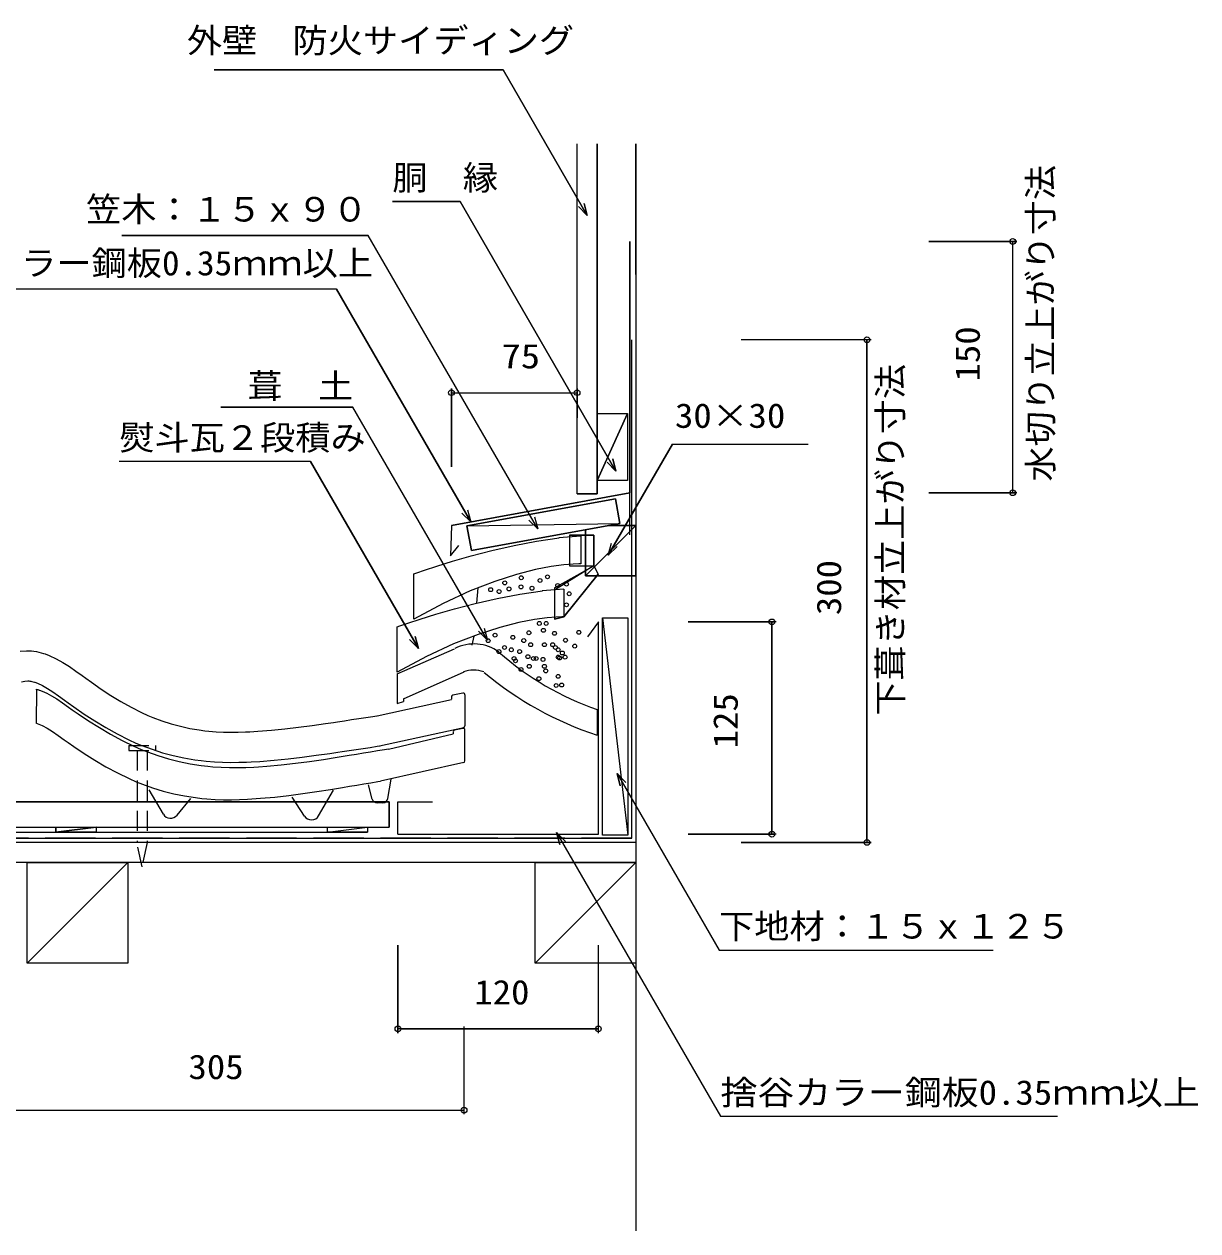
# Model space of a CAD drawing. Units: millimetres, scale not verified. Extents: x -643 to 726, y -387 to 397.
# Drawn here: x 26 to 726, y -323 to 397 of the extents above; entities that cross this region are included whole.
import ezdxf
from ezdxf.enums import TextEntityAlignment as Align

# ---------------------------------------------------------------- set-up
doc = ezdxf.new("R2010")
doc.units = ezdxf.units.MM
doc.header["$LTSCALE"] = 10
doc.linetypes.add('DASHED1', pattern=[1.8, 1.2, -0.6])
doc.linetypes.add('DASHED3', pattern=[4, 3, -1])
for name, color, linetype, lineweight in [('0-0_LAYER001', 4, 'Continuous', 18), ('0-1_LAYER003', 7, 'Continuous', 18), ('0-2_LAYER004', 2, 'Continuous', 18), ('0-3_LAYER005', 2, 'Continuous', 18), ('0-4_LAYER006', 2, 'Continuous', 18), ('0-5_LAYER007', 3, 'Continuous', 18)]:
    doc.layers.add(name, color=color, linetype=linetype, lineweight=lineweight)
doc.styles.add('ＭＳ ゴシック', font='')
doc.styles.get('ＭＳ ゴシック').set_extended_font_data('MS Gothic')

msp = doc.modelspace()

# ---------------------------------------------------------------- linework, layer by layer
at = {"layer": '0-0_LAYER001', "color": 2}
for p, q in [((618.53, 267.56), (566.03, 267.56)), ((616.03, 117.56), (616.03, 267.56)), ((531.58, 208.91), (454.08, 208.91)), ((529.08, 208.91), (529.08, -91.09)), ((281.18, 179.8), (281.18, 133.11)), ((281.18, 177.3), (356.18, 177.3)), ((356.18, 179.8), (356.18, 162.3)), ((618.53, 117.56), (566.03, 117.56)), ((296.98, 60.76), (296.08, 51.66)), ((368.85, 40.51), (362.29, 31.56)), ((371.38, 42.97), (386.38, -86.84)), ((371.38, 42.97), (386.38, 42.97)), ((474.89, 40.51), (422.39, 40.51)), ((472.39, -86.22), (472.39, 40.51)), ((294.58, 32.09), (293.3, 26.69)), ((474.89, -86.22), (422.39, -86.22)), ((531.58, -91.09), (454.08, -91.09)), ((249.27, -204.87), (249.27, -152.37)), ((368.85, -204.87), (368.85, -152.37)), ((288.73, -253.38), (288.73, -200.88)), ((368.85, -202.37), (249.27, -202.37)), ((-16.27, -250.88), (288.73, -250.88))]:
    msp.add_line(p, q, dxfattribs=at)
at = {"layer": '0-0_LAYER001'}
for p, q in [((358.3, 91.75), (345.33, 90.71)), ((348.3, 60.13), (335.33, 59.09)), ((248.81, 9.56), (283.05, 24.53)), ((248.81, 9.56), (248.81, -8.16)), ((252.54, -5.46), (288.73, 10.7)), ((33.29, 0.36), (33.33, 0.35)), ((33.33, 0.35), (33.91, 0.23)), ((33.66, 0.26), (33.48, -19.91)), ((33.91, 0.23), (34.57, 0.07)), ((34.57, 0.07), (35.36, -0.16)), ((35.36, -0.16), (35.54, -0.22)), ((35.54, -0.22), (37, -0.75)), ((37, -0.75), (39.83, -2.02)), ((39.83, -2.02), (42.7, -3.57)), ((42.7, -3.57), (45.82, -5.5)), ((45.82, -5.5), (49.19, -7.77)), ((236.82, -15.52), (281.32, -5.87)), ((248.81, -8.16), (252.53, -7.05)), ((252.54, -5.46), (252.54, -7.07)), ((281.28, -4.23), (281.28, -5.69)), ((288.07, -2.01), (282.07, -3.25)), ((289.28, -2.99), (289.28, -21.57)), ((49.19, -7.77), (52.81, -10.3)), ((52.81, -10.3), (55.04, -11.88)), ((55.04, -11.88), (58.58, -14.34)), ((58.58, -14.34), (64.77, -18.5)), ((368.11, -11.79), (368.11, -27.04)), ((33.32, -19.78), (34.07, -20.05)), ((34.07, -20.05), (37.04, -21.38)), ((37.04, -21.38), (40.02, -23)), ((64.77, -18.5), (71.18, -22.59)), ((40.02, -23), (43.22, -24.98)), ((43.22, -24.98), (46.64, -27.28)), ((46.64, -27.28), (50.28, -29.83)), ((71.18, -22.59), (77.81, -26.52)), ((77.81, -26.52), (84.71, -30.25)), ((288.53, -22.72), (238.36, -33.61)), ((243.57, -35.36), (282.24, -26.31)), ((282.24, -25.35), (282.24, -26.31)), ((288.06, -23.05), (283.02, -24.19)), ((289.28, -42.49), (289.28, -24.21)), ((50.28, -29.83), (52.51, -31.4)), ((52.51, -31.4), (56.03, -33.85)), ((56.03, -33.85), (62.18, -37.99)), ((84.71, -30.25), (91.78, -33.66)), ((91.78, -33.66), (96.14, -35.56)), ((96.14, -35.56), (99.83, -37.03)), ((237.09, -36.31), (241.28, -35.62)), ((241.28, -35.62), (243.7, -35.21)), ((62.18, -37.99), (68.54, -42.04)), ((68.54, -42.04), (75.12, -45.94)), ((99.83, -37.03), (105.99, -39.23)), ((105.99, -39.23), (112.36, -41.18)), ((112.36, -41.18), (118.82, -42.84)), ((118.82, -42.84), (125.37, -44.19)), ((188.18, -43.86), (196.59, -42.75)), ((196.59, -42.75), (204.89, -41.53)), ((204.89, -41.53), (213.1, -40.24)), ((213.1, -40.24), (217.83, -39.48)), ((217.83, -39.48), (220.28, -39.08)), ((220.28, -39.08), (224.49, -38.39)), ((224.49, -38.39), (228.69, -37.7)), ((228.69, -37.7), (232.89, -37.01)), ((232.89, -37.01), (237.09, -36.31)), ((75.12, -45.94), (81.94, -49.63)), ((81.94, -49.63), (88.93, -53.01)), ((125.37, -44.19), (131.88, -45.21)), ((131.88, -45.21), (135.81, -45.68)), ((135.81, -45.68), (138.86, -45.96)), ((138.86, -45.96), (143.82, -46.28)), ((143.82, -46.28), (148.79, -46.43)), ((148.79, -46.43), (153.69, -46.45)), ((153.69, -46.45), (158.52, -46.34)), ((158.52, -46.34), (163.24, -46.14)), ((163.24, -46.14), (166.04, -45.98)), ((166.04, -45.98), (171.11, -45.62)), ((171.11, -45.62), (179.67, -44.84)), ((179.67, -44.84), (188.18, -43.86)), ((288.5, -43.47), (238.91, -54.54)), ((88.93, -53.01), (93.23, -54.87)), ((93.23, -54.87), (96.85, -56.32)), ((96.85, -56.32), (102.94, -58.5)), ((216.28, -58.27), (220.48, -57.58)), ((220.48, -57.58), (224.69, -56.89)), ((224.69, -56.89), (228.88, -56.2)), ((228.88, -56.2), (233.08, -55.5)), ((233.98, -65.23), (231.74, -56.65)), ((233.08, -55.5), (237.27, -54.8)), ((237.27, -54.8), (238.88, -54.54)), ((243.28, -64.96), (245.22, -53.36)), ((109.37, -74.24), (100.84, -59.71)), ((102.94, -58.5), (109.22, -60.42)), ((109.22, -60.42), (115.59, -62.05)), ((115.59, -62.05), (122.04, -63.38)), ((122.04, -63.38), (128.47, -64.39)), ((128.47, -64.39), (132.34, -64.85)), ((162.23, -65.14), (167.26, -64.79)), ((167.26, -64.79), (175.78, -64.01)), ((175.78, -64.01), (184.25, -63.04)), ((184.25, -63.04), (192.63, -61.93)), ((193.48, -75.36), (186.16, -64.06)), ((192.63, -61.93), (200.91, -60.71)), ((200.91, -60.71), (209.1, -59.43)), ((201.99, -75.17), (210.93, -59.93)), ((209.1, -59.43), (213.83, -58.67)), ((213.83, -58.67), (216.28, -58.27)), ((117.54, -74.89), (125.84, -64.83)), ((132.34, -64.85), (135.34, -65.12)), ((135.34, -65.12), (140.23, -65.44)), ((140.23, -65.44), (145.14, -65.59)), ((145.14, -65.59), (149.99, -65.61)), ((149.99, -65.61), (154.77, -65.51)), ((154.77, -65.51), (159.46, -65.3)), ((159.46, -65.3), (162.23, -65.14)), ((240.33, -67.47), (236.91, -67.47))]:
    msp.add_line(p, q, dxfattribs=at)
at = {"layer": '0-0_LAYER001', "color": 2, "linetype": 'DASHED1'}
for p, q in [((93.67, -36.2), (93.67, -91.35)), ((99.67, -36.2), (99.67, -91.1)), ((96.62, -105.6), (93.67, -91.35)), ((99.67, -91.1), (96.62, -105.6))]:
    msp.add_line(p, q, dxfattribs=at)
at = {"layer": '0-0_LAYER001', "color": 2}
for points in [[(362.25, 283.05), (312.1, 369.92), (139.6, 369.92)], [(379.33, 130.55), (286.45, 291.44), (245.95, 291.44)], [(360.31, 290.29), (362.25, 283.05), (356.95, 288.35)], [(332.66, 95.98), (231.56, 271.11), (84.56, 271.11)], [(292.78, 100.19), (212.64, 239.01), (-21.36, 239.01)], [(302.7, 29.62), (222.4, 168.71), (143.6, 168.71)], [(377.39, 137.8), (379.33, 130.55), (374.03, 135.86)], [(261.52, 24.65), (197.08, 136.26), (83.08, 136.26)], [(290.84, 107.44), (292.78, 100.19), (287.48, 105.5)], [(330.72, 103.23), (332.66, 95.98), (327.36, 101.29)], [(351.6, 92.27), (351.6, 73.91), (365.69, 73.91)], [(351.6, 92.27), (366.24, 92.27), (366.24, 73.91)], [(342.63, 60.79), (366.24, 73.91), (368.72, 69.08)], [(342.63, 60.79), (342.63, 42.15), (348.3, 43.49), (368.72, 69.08)], [(300.76, 36.86), (302.7, 29.62), (297.4, 34.92)], [(259.58, 31.89), (261.52, 24.65), (256.22, 29.95)], [(381.92, -57.24), (379.98, -49.99), (385.28, -55.29)], [(379.98, -49.99), (440.83, -155.38), (604.33, -155.38)], [(345.88, -92.44), (343.94, -85.2), (349.24, -90.5)], [(343.94, -85.2), (441.71, -254.54), (642.71, -254.54)]]:
    msp.add_lwpolyline(points, dxfattribs=at)
at = {"layer": '0-0_LAYER001'}
for points in [[(358.3, 91.75), (358.3, 91.28), (358.3, 90.02), (358.3, 88.16), (358.3, 85.89), (358.3, 83.43), (358.3, 80.97), (358.3, 78.71), (358.3, 76.84), (358.3, 75.58), (358.3, 75.11), (357.15, 75.13), (353.77, 75.04), (348.27, 74.59), (340.75, 73.57), (331.31, 71.73), (320.04, 68.84), (307.06, 64.68), (292.46, 59), (276.34, 51.57), (258.81, 42.17), (258.81, 42.93), (258.81, 44.99), (258.81, 48.02), (258.81, 51.7), (258.81, 55.71), (258.81, 59.71), (258.81, 63.4), (258.81, 66.43), (258.81, 68.49), (258.81, 69.24), (260.48, 69.83), (265.18, 71.43), (272.47, 73.8), (281.9, 76.7), (293.02, 79.88), (305.38, 83.12), (318.54, 86.17), (332.04, 88.78), (345.44, 90.72)], [(348.3, 60.13), (348.3, 59.66), (348.3, 58.4), (348.3, 56.54), (348.3, 54.27), (348.3, 51.81), (348.3, 49.35), (348.3, 47.09), (348.3, 45.22), (348.3, 43.96), (348.3, 43.49), (347.15, 43.51), (343.77, 43.42), (338.27, 42.97), (330.75, 41.95), (321.31, 40.11), (310.04, 37.22), (297.06, 33.06), (282.46, 27.38), (266.34, 19.95), (248.81, 10.55), (248.81, 11.31), (248.81, 13.37), (248.81, 16.4), (248.81, 20.08), (248.81, 24.09), (248.81, 28.09), (248.81, 31.78), (248.81, 34.81), (248.81, 36.87), (248.81, 37.62), (250.48, 38.21), (255.18, 39.81), (262.47, 42.18), (271.9, 45.08), (283.02, 48.26), (295.38, 51.5), (308.54, 54.55), (322.04, 57.16), (335.44, 59.1)], [(24, 22.97), (27.71, 23.32), (29.87, 23.29), (30.72, 23.23), (32.18, 23.06), (33.64, 22.81), (35.09, 22.49), (36.54, 22.12), (37.96, 21.68), (38.78, 21.41), (41.28, 20.46), (45.44, 18.53), (49.44, 16.28), (53.33, 13.8), (57.14, 11.16), (60.9, 8.44), (63.09, 6.86), (66.42, 4.47), (72.21, 0.46), (78.08, -3.4), (84.06, -7.06), (90.15, -10.47), (96.4, -13.59), (100.1, -15.26), (103.16, -16.53), (108.52, -18.53), (113.97, -20.29), (119.51, -21.79)], [(24.65, 4.73), (26.64, 5.14), (28.42, 5.31), (29.1, 5.3), (29.02, 5.3), (29.64, 5.23), (30.23, 5.13), (30.9, 4.99), (31.63, 4.79), (32.48, 4.54), (32.72, 4.45), (34.28, 3.86), (37.23, 2.49), (40.19, 0.83), (43.36, -1.19), (46.74, -3.54), (50.35, -6.14), (52.56, -7.74), (56.05, -10.24), (62.14, -14.47), (68.44, -18.61), (74.96, -22.59), (81.73, -26.38), (88.67, -29.85), (92.95, -31.78), (96.55, -33.28), (102.61, -35.54), (108.86, -37.55), (115.21, -39.27)], [(119.51, -21.79), (125.1, -23.02), (130.75, -23.99), (134.04, -24.42), (136.56, -24.69), (140.91, -25.03), (145.27, -25.23), (149.64, -25.31), (154, -25.27), (158.37, -25.14), (160.9, -25.03), (165.63, -24.77), (173.77, -24.14), (181.89, -23.32), (189.99, -22.36), (198.09, -21.29), (206.17, -20.14), (210.86, -19.45), (213.29, -19.09), (217.49, -18.46), (221.68, -17.83), (225.88, -17.2), (230.07, -16.56), (234.27, -15.93), (236.7, -15.56)], [(115.21, -39.27), (121.64, -40.69), (128.05, -41.79), (131.91, -42.3), (134.91, -42.62), (139.8, -43), (144.71, -43.23), (149.55, -43.31), (154.34, -43.27), (159.03, -43.13), (161.8, -43.01), (166.84, -42.73), (175.36, -42.07), (183.85, -41.22), (192.24, -40.22), (200.54, -39.12), (208.75, -37.95), (213.48, -37.26), (215.94, -36.89), (220.15, -36.26), (224.36, -35.63), (228.57, -35), (232.77, -34.36), (236.97, -33.72), (238.59, -33.48)]]:
    msp.add_lwpolyline(points, dxfattribs=at)
at = {"layer": '0-0_LAYER001', "color": 2, "linetype": 'DASHED1'}
for points in [[(88.67, -33.2), (104.67, -33.2), (104.67, -36.2)], [(88.67, -33.2), (88.67, -36.2), (104.67, -36.2)]]:
    msp.add_lwpolyline(points, dxfattribs=at)
at = {"layer": '0-0_LAYER001', "color": 2}
for centre in [(616.03, 267.56), (529.08, 208.91), (281.18, 177.3), (356.18, 177.3), (616.03, 117.56), (472.39, 40.51), (472.39, -86.22), (529.08, -91.09), (249.27, -202.37), (368.85, -202.37), (288.73, -250.88)]:
    msp.add_circle(centre, 1.7, dxfattribs=at)
at = {"layer": '0-0_LAYER001'}
for centre, radius, start, end in [((294.66, 2.06), 25.3, 53.94264, 117.01753), ((423.97, 150.6), 171.73, 228.22927, 251.0172), ((294.4, -5.8), 17.57, 69.91802, 110.08197), ((430.21, 164.12), 200.99, 229.91572, 252.00235), ((282.28, -4.23), 1, 101.73308, 180), ((288.28, -2.99), 1, 0, 101.73308), ((288.28, -21.57), 1, 282.24497, 0), ((283.24, -25.16), 1, 102.72435, 180), ((288.28, -24.03), 1, 0, 102.72435), ((288.28, -42.49), 1, 282.58296, 0), ((236.88, -64.47), 3, 194.67639, 270), ((240.33, -64.47), 3, 270, 350.53767), ((113.68, -71.71), 5, 210.42578, 320.47001), ((197.68, -72.65), 5, 212.93986, 329.61716)]:
    msp.add_arc(centre, radius, start, end, dxfattribs=at)
at = {"layer": '0-1_LAYER003'}
for p, q in [((139.6, 369.92), (312.1, 369.92)), ((368.18, 325.74), (368.18, 117.04)), ((391.18, 325.74), (391.18, -322.94)), ((245.95, 291.44), (286.45, 291.44)), ((362.25, 283.05), (356.95, 288.35)), ((84.56, 271.11), (231.56, 271.11)), ((332.66, 95.98), (231.56, 271.11)), ((387.6, 267.56), (387.6, 117.56)), ((566.03, 267.56), (618.53, 267.56)), ((616.03, 117.56), (616.03, 267.56)), ((212.64, 239.01), (-21.36, 239.01)), ((212.64, 239.01), (292.78, 100.19)), ((388.86, -88.59), (388.86, 208.91)), ((530.78, 208.91), (454.08, 208.91)), ((529.08, -89.39), (529.08, 208.91)), ((281.18, 133.11), (281.18, 179.8)), ((281.18, 177.3), (356.18, 177.3)), ((143.6, 168.71), (222.4, 168.71)), ((302.27, 30.06), (222.4, 168.71)), ((368.18, 124.84), (386.18, 164.84)), ((413.04, 146.62), (494.04, 146.62)), ((197.08, 136.26), (83.08, 136.26)), ((379.33, 130.55), (374.03, 135.86)), ((566.03, 117.56), (617.73, 117.56)), ((290.46, 97.82), (381.69, 99.28)), ((391.18, 97.97), (361.18, 67.97)), ((374.85, 97.97), (391.18, 97.97)), ((374.74, 80.28), (376.69, 87.53)), ((342.63, 59.67), (365.69, 73.91)), ((342.63, 60.79), (342.63, 42.15)), ((368.85, 40.51), (362.29, 31.56)), ((371.38, 42.97), (386.38, -86.84)), ((472.39, 40.51), (474.09, 40.51)), ((261.52, 24.65), (256.22, 29.95)), ((379.98, -49.99), (381.92, -57.24)), ((379.98, -49.99), (385.28, -55.29)), ((379.98, -49.99), (440.83, -155.38)), ((-637.74, -84.95), (231.21, -84.95)), ((45.31, -81.95), (45.31, -84.95)), ((69.31, -81.95), (45.31, -84.95)), ((69.31, -81.95), (69.31, -84.95)), ((343.94, -85.2), (345.88, -92.44)), ((343.94, -85.2), (349.24, -90.5)), ((343.94, -85.2), (441.71, -254.54)), ((472.39, -86.22), (472.39, -84.52)), ((-637.74, -88.59), (388.86, -88.59)), ((391.18, -91.09), (-637.74, -91.09)), ((454.08, -91.09), (531.58, -91.09)), ((529.08, -89.39), (529.08, -91.09)), ((331.18, -103.09), (-637.74, -103.09)), ((88.18, -103.09), (28.18, -163.09)), ((391.18, -103.09), (331.18, -163.09)), ((249.27, -152.37), (249.27, -204.87)), ((440.83, -155.38), (604.33, -155.38)), ((288.73, -253.38), (288.73, -202.37)), ((-546.27, -250.88), (288.73, -250.88)), ((441.71, -254.54), (642.71, -254.54))]:
    msp.add_line(p, q, dxfattribs=at)
at = {"layer": '0-1_LAYER003', "color": 2}
msp.add_line((280.63, 79.99), (285.7, 86.08), dxfattribs=at)
at = {"layer": '0-1_LAYER003'}
for points in [[(312.1, 369.92), (362.25, 283.05), (360.31, 290.29)], [(368.18, 164.84), (386.18, 164.84), (386.18, 124.84), (368.18, 124.84), (368.18, 117.04), (356.18, 117.04), (356.18, 325.74)], [(286.45, 291.44), (379.33, 130.55), (377.39, 137.8)], [(413.04, 146.62), (374.74, 80.28), (380.05, 85.59)], [(197.08, 136.26), (261.52, 24.65), (259.58, 31.89)], [(387.6, 92.56), (387.6, 117.56), (281.18, 98.07), (280.63, 79.99), (285.7, 86.08)], [(290.84, 107.44), (292.78, 100.19), (287.48, 105.5)], [(330.72, 103.23), (332.66, 95.98), (327.36, 101.29)], [(391.18, 67.97), (361.18, 67.97), (361.18, 95.46)], [(366.24, 73.91), (368.72, 69.08), (348.3, 43.49), (342.63, 42.15)], [(249.27, -86.22), (368.85, -86.22), (368.85, 40.51)], [(300.76, 36.86), (302.7, 29.62), (297.4, 34.92)], [(422.39, 40.51), (472.39, 40.51), (472.39, -84.52)], [(-637.74, -81.95), (244, -81.95), (244, -66.95), (-640.05, -66.95)], [(249.27, -86.22), (249.27, -66.95), (269.82, -66.95)], [(474.09, -86.22), (422.39, -86.22), (474.09, -86.22)], [(88.18, -103.09), (88.18, -163.09), (28.18, -163.09), (28.18, -103.09)], [(391.18, -163.09), (331.18, -163.09), (331.18, -103.09), (391.18, -103.09)], [(250.97, -202.37), (368.85, -202.37), (368.85, -152.37)]]:
    msp.add_lwpolyline(points, dxfattribs=at)
for points in [[(290.46, 97.82), (293.16, 83.07), (381.69, 99.28), (378.99, 114.04)], [(351.6, 92.27), (351.6, 73.91), (366.24, 73.91), (366.24, 92.27)], [(371.38, 42.97), (386.38, 42.97), (386.38, -86.84), (371.38, -86.84)]]:
    msp.add_lwpolyline(points, close=True, dxfattribs=at)
at = {"layer": '0-2_LAYER004'}
for p, q in [((356.18, 117.04), (356.18, 325.74)), ((368.18, 117.04), (368.18, 325.74)), ((387.6, 92.56), (387.6, 267.56)), ((391.18, 247.87), (391.18, -168.85)), ((386.18, 164.84), (368.18, 124.84)), ((281.18, 98.07), (387.6, 117.56)), ((356.18, 117.04), (368.18, 117.04)), ((281.18, 98.07), (280.63, 79.99)), ((290.46, 97.82), (381.69, 99.28)), ((368.85, -86.22), (368.85, 40.51)), ((371.38, -86.84), (371.38, 42.97)), ((386.38, 42.97), (386.38, -86.84)), ((-338.6, -66.95), (244, -66.95)), ((244, -66.95), (244, -81.95)), ((-637.74, -81.95), (244, -81.95)), ((-637.74, -84.95), (231.21, -84.95)), ((45.31, -84.95), (69.31, -81.95)), ((207.21, -84.95), (231.21, -81.95)), ((249.27, -86.22), (368.85, -86.22)), ((391.18, -91.09), (-637.74, -91.09)), ((386.38, -86.84), (371.38, -86.84)), ((391.18, -103.09), (-637.74, -103.09)), ((88.18, -103.09), (28.18, -163.09)), ((391.18, -103.09), (331.18, -163.09))]:
    msp.add_line(p, q, dxfattribs=at)
at = {"layer": '0-2_LAYER004', "color": 3}
for p, q in [((391.18, 247.87), (391.18, 325.74)), ((391.18, -168.85), (391.18, -322.94))]:
    msp.add_line(p, q, dxfattribs=at)
at = {"layer": '0-2_LAYER004', "linetype": 'DASHED3'}
for q in [(388.86, 208.91), (-637.74, -88.59)]:
    msp.add_line((388.86, -88.59), q, dxfattribs=at)
at = {"layer": '0-2_LAYER004'}
for points in [[(368.18, 124.84), (368.18, 164.84), (386.18, 164.84), (386.18, 124.84)], [(293.16, 83.07), (290.46, 97.82), (378.99, 114.04), (381.69, 99.28)], [(45.31, -84.95), (45.31, -81.95), (69.31, -81.95), (69.31, -84.95)], [(207.21, -84.95), (207.21, -81.95), (231.21, -81.95), (231.21, -84.95)], [(28.18, -163.09), (28.18, -103.09), (88.18, -103.09), (88.18, -163.09)], [(331.18, -163.09), (331.18, -103.09), (391.18, -103.09), (391.18, -163.09)]]:
    msp.add_lwpolyline(points, close=True, dxfattribs=at)
msp.add_lwpolyline([(249.27, -86.22), (249.27, -66.95), (269.82, -66.95)], dxfattribs=at)
at = {"layer": '0-3_LAYER005'}
for centre in [(313.02, 63.79), (322.86, 66.85), (334.06, 65.2), (338.48, 67.41), (304.61, 59.76), (309.61, 58.62), (315.55, 60.18), (322.69, 61.4), (329.26, 60.58), (344.55, 62.23), (349.81, 63.05), (351.45, 57.29), (349.81, 50.72), (333.61, 39.59), (336.07, 35.48), (337.71, 39.59), (303.13, 29.28), (307.24, 32.57), (317.81, 31.31), (324.33, 29.35), (327.41, 34.02), (342.68, 33.67), (349.26, 29.56), (357.2, 34.28), (309.54, 22.78), (312.83, 25.24), (316.94, 23.87), (321.87, 22.78), (328.44, 26.89), (336.66, 26.89), (341.59, 26.89), (343.23, 25.24), (344.88, 23.87), (347.34, 21.96), (354.74, 26.07), (318.58, 18.67), (319.4, 17.29), (326.8, 19.76), (327.62, 14.01), (330.09, 18.67), (331.73, 18.67), (335.84, 18.12), (336.66, 14.01), (344.88, 19.49), (345.7, 18.94), (348.99, 19.49), (322.69, 12.1), (333.37, 6.61), (337.48, 11.27), (344.88, 7.99), (343.67, 2.55), (346.96, 2.82)]:
    msp.add_circle(centre, 1.16, dxfattribs=at)
at = {"layer": '0-4_LAYER006'}
msp.add_line((391.18, 97.97), (374.85, 97.97), dxfattribs=at)
for points in [[(374.74, 80.28), (413.04, 146.62), (494.04, 146.62)], [(361.18, 95.46), (361.18, 67.97), (391.18, 67.97), (391.18, 97.97), (361.18, 67.97)], [(380.05, 85.59), (374.74, 80.28), (376.69, 87.53)]]:
    msp.add_lwpolyline(points, dxfattribs=at)
at = {"layer": '0-5_LAYER007'}
msp.add_line((391.18, 325.74), (391.18, -185.59), dxfattribs=at)

# ---------------------------------------------------------------- texts
at = {"layer": '0-0_LAYER001', "color": 7, "style": 'ＭＳ ゴシック'}
for s, width, p in [('外壁\u3000防火サイディング', 1.05, (123.42, 375.84)), ('胴\u3000縁', 1.05, (245.95, 293.94)), ('笠木：１５ｘ９０', 1.05, (63.25, 275.05)), ('雨押水切カラー鋼板0.35ｍｍ以上', 1.05, (-80.42, 242.93)), ('75', 1.15, (311.13, 187.43)), ('葺\u3000土\u3000', 1.05, (159.64, 169.58)), ('30×30', 1.1, (414.53, 151.92)), ('熨斗瓦２段積み', 1.05, (83.08, 138.76)), ('下地材：１５ｘ１２５', 1.05, (440.83, -152.88)), ('120', 1.1, (294.85, -192.2)), ('305', 1.1, (124.32, -236.76)), ('捨谷カラー鋼板0.35ｍｍ以上', 1.1, (441.71, -252.04))]:
    msp.add_text(s, height=14.66, dxfattribs=dict(at, width=width)).set_placement(p, align=Align.BOTTOM_LEFT)
at = {"layer": '0-0_LAYER001', "color": 7, "style": 'ＭＳ ゴシック', "width": 1.1}
for s, p in [('150', (600.78, 184.01)), ('300', (518.06, 44.55)), ('125', (456.39, -34.97))]:
    msp.add_text(s, height=14.66, rotation=90, dxfattribs=at).set_placement(p, align=Align.BOTTOM_LEFT)
at = {"layer": '0-1_LAYER003', "style": 'ＭＳ ゴシック', "width": 1.05}
msp.add_text('下葺き材立上がり寸法', height=14.66, rotation=90, dxfattribs=at).set_placement((554.74, -15.46), align=Align.BOTTOM_LEFT)
at = {"layer": '0-2_LAYER004', "color": 7, "style": 'ＭＳ ゴシック', "width": 1.05}
msp.add_text('水切り立上がり寸法', height=14.66, rotation=90, dxfattribs=at).set_placement((644.35, 124.28), align=Align.BOTTOM_LEFT)

doc.saveas('drawing.dxf')
